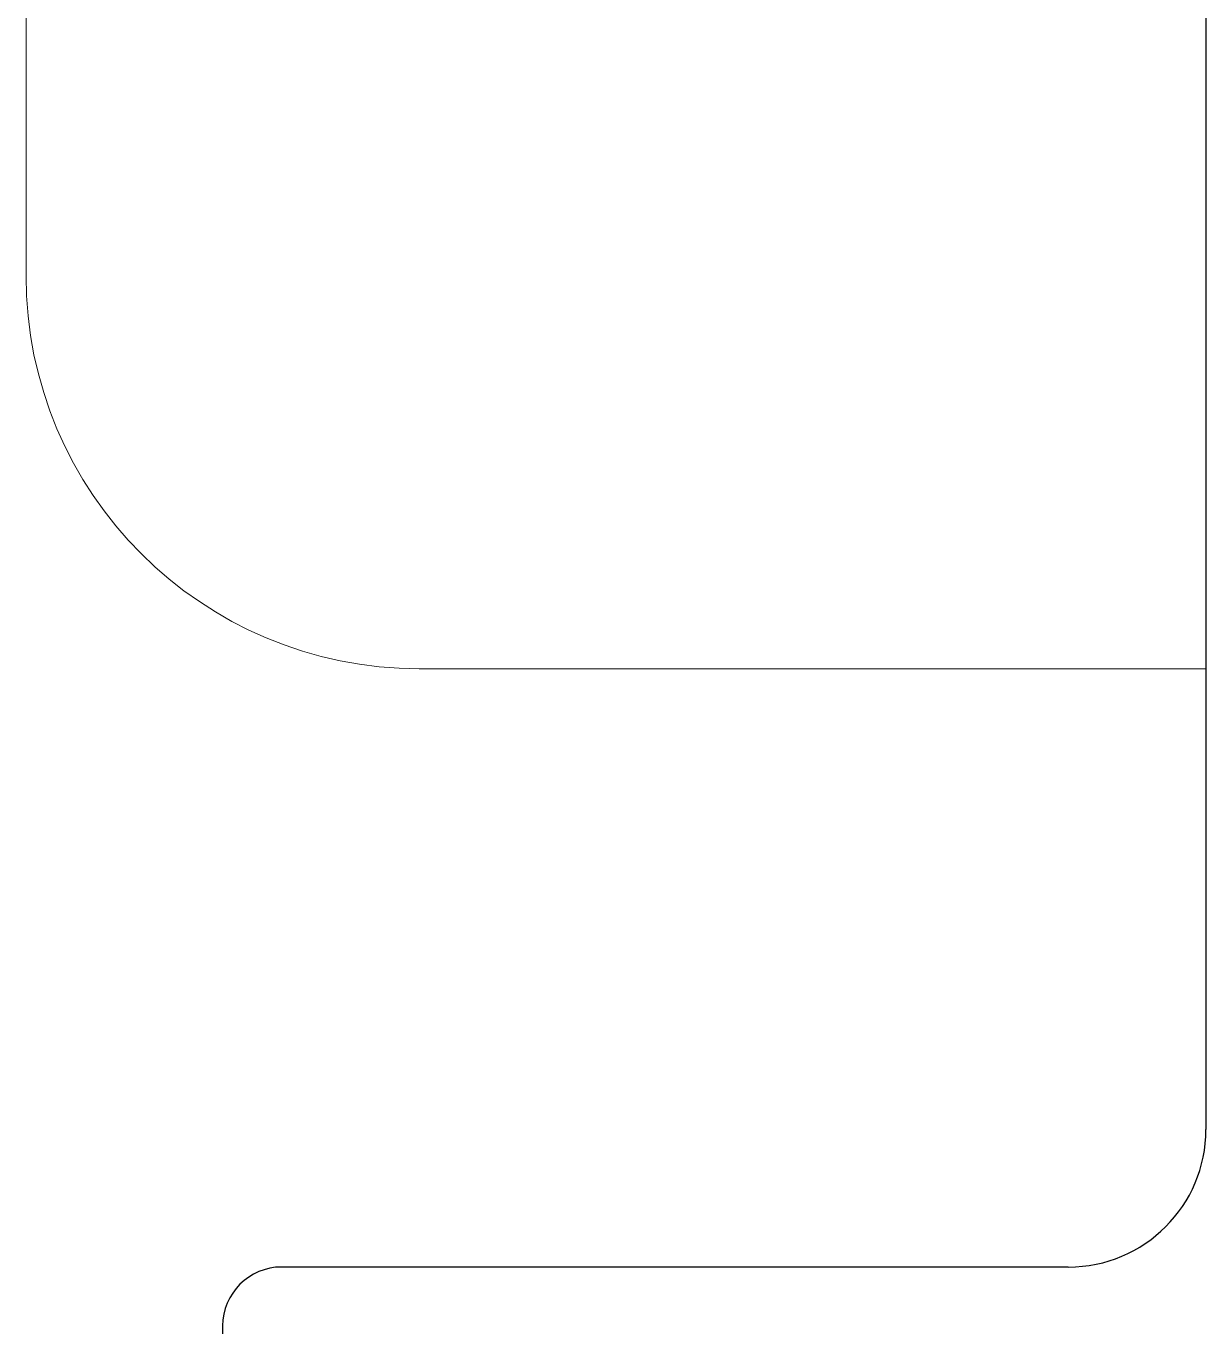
# Model space of a CAD drawing. Header units: metres. Extents: x -44 to 358, y -246 to 48.
# Drawn here: x 82.364 to 82.964, y -96.594 to -95.933 of the extents above; entities that cross this region are included whole.
import ezdxf

# ---------------------------------------------------------------- set-up
doc = ezdxf.new("R2010")
doc.units = ezdxf.units.M
doc.header["$LTSCALE"] = 0.3
doc.layers.add('A-WALL', color=7, linetype='Continuous', lineweight=30)
doc.layers.add('baños', color=141, linetype='Continuous', lineweight=0)

# ---------------------------------------------------------------- blocks, each defined once
blk = doc.blocks.new('PL MUEBLES 2N NASAS 09')
at = {"layer": 'A-WALL', "color": 2}
for p, q in [((215.01242, 57.30528), (215.01242, 55.12528)), ((214.94242, 55.05528), (214.54242, 55.05528)), ((214.51242, 55.02528), (214.51242, 54.98528))]:
    blk.add_line(p, q, dxfattribs=at)
for centre, radius, start, end in [((214.94242, 55.12528), 0.07, 270, 0), ((214.54242, 55.02528), 0.03, 90, 180)]:
    blk.add_arc(centre, radius, start, end, dxfattribs=at)
at = {"layer": 'baños', "color": 2}
for p, q in [((214.41242, 56.75962), (214.41242, 55.55962)), ((214.61242, 55.35962), (215.01242, 55.35962))]:
    blk.add_line(p, q, dxfattribs=at)
blk.add_arc((214.61242, 55.55962), 0.2, 180, 270, dxfattribs=at)

msp = doc.modelspace()

# ---------------------------------------------------------------- block references
msp.add_blockref('PL MUEBLES 2N NASAS 09', (-132.0484004, -151.6197483))

doc.saveas('drawing.dxf')
